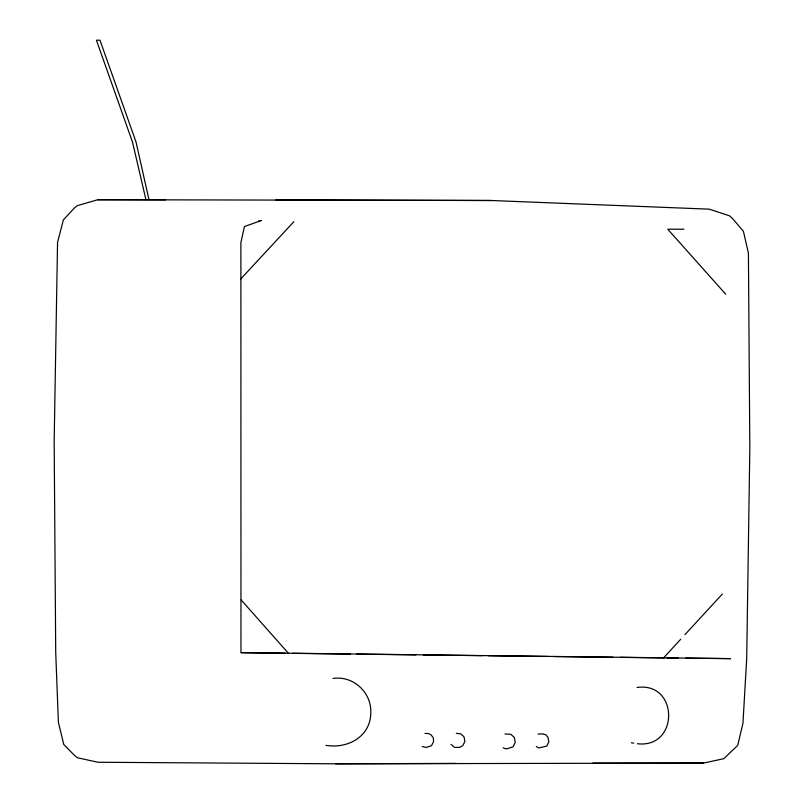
<?xml version="1.0" encoding="UTF-8"?>
<svg xmlns="http://www.w3.org/2000/svg" width="804" height="804" viewBox="0 0 804 804"><rect width="100%" height="100%" fill="white"/><g stroke="black" fill="none" stroke-linecap="round" stroke-linejoin="round"><path stroke-width="1.21" d="M663.752 657.672L680.747 639.21M684.998 634.597L722.394 593.975M240.657 279.068L293.872 221.663M97.837 199.724L77.375 205.633L74.39 207.985L63.385 219.834L57.546 242.426L54.169 441.336L55.717 652.305L58.38 722.273L63.757 744.454L74.521 755.428L77.506 757.78L97.937 762.252L335.7 763.8L703.42 763.096L723.801 758.695L737.72 745.409L742.956 723.228L746.695 658.798L749.83 447.858L748.413 253.23L743.429 231.331L732.796 218.829L729.529 215.824L709.269 209.161L491.063 200.497L97.837 199.724L165.544 199.794M258.888 220.788L261.34 220.487L244.426 226.587L240.888 242.607L240.969 652.617L730.625 658.627L685.711 658.164M637.421 743.73C679.249 748.725 678.958 681.591 637.059 687.46M505.002 734.002L510.781 734.283L514.349 737.449L515.233 742.394L513.032 746.815L507.455 748.645L505.264 748.725L503.153 747.74M538.037 734.072L542.469 733.931L545.795 734.766L547.986 737.278L548.82 741.931L546.75 746.092L538.861 747.951L536.308 746.514M455.566 747.388L459.767 747.348L462.802 745.63L464.873 741.469L464.029 736.806L460.682 733.841L456.3 733.328M335.7 763.8L456.099 763.398M326.012 745.348C348.092 749.057 371.126 736.323 370.805 711.892C371.157 692.003 352.946 675.46 333.097 678.435M592.88 763.096L703.42 763.096M275.883 199.905L491.063 200.497M683.913 229.19L667.742 229.21L725.751 294.234M241.25 652.707L285.199 653.25M292.726 653.34L350.484 654.054M356.765 654.124L415.768 654.848M423.306 654.938L482.32 655.662M488.591 655.742L547.604 656.466M553.886 656.546L612.889 657.27M620.427 657.36L664.365 657.903M666.878 657.933L678.184 658.064M425.014 733.409L428.472 733.549L431.296 735.077L433.366 738.082L433.577 741.549L431.507 745.71L426.251 747.429L422.2 746.574M631.301 742.785L633.753 743.157M451.054 744.353L454.572 747.398M241.2 599.995L288.093 652.928M145.906 199.513L132.509 142.117L96.42 40.2L99.977 40.2L136.067 142.117L148.921 199.513"/></g></svg>
